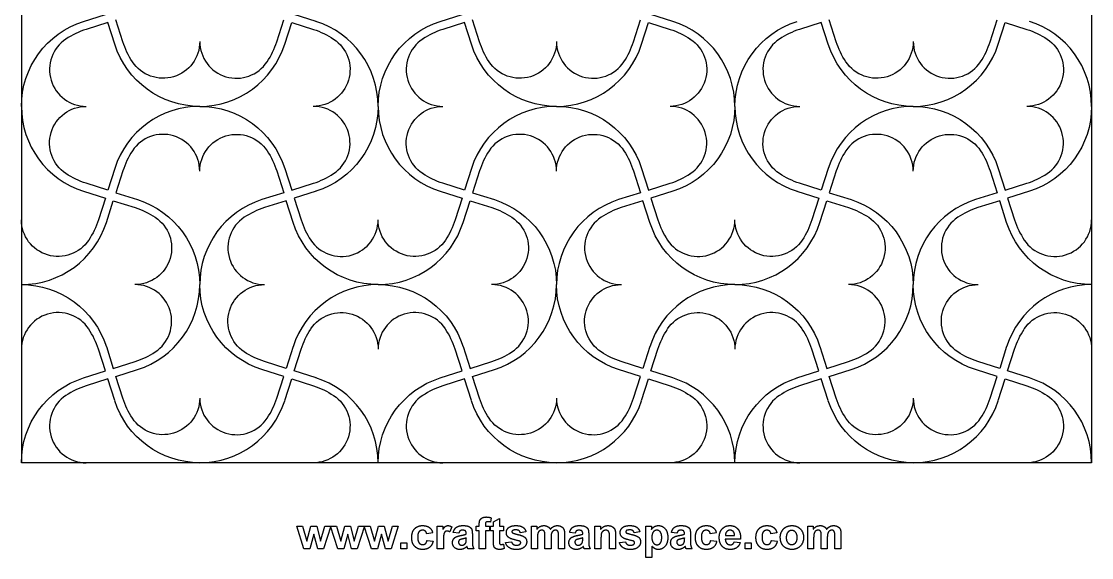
# Model space of a CAD drawing. Header units: millimetres. Extents: x -34 to 68, y -113 to 105.
# Drawn here: x -34.3 to 67.7, y -113 to -61.8 of the extents above; entities that cross this region are included whole.
import ezdxf

# ---------------------------------------------------------------- set-up
doc = ezdxf.new("R2010")
doc.units = ezdxf.units.MM
doc.header["$MEASUREMENT"] = 0
doc.layers.add('Layer 03', color=5, linetype='Continuous')

msp = doc.modelspace()

# ---------------------------------------------------------------- linework, layer by layer
at = {"layer": 'Layer 03'}
for p, q in [((-34.25, -1.94), (-34.25, -103.94)), ((67.75, -1.94), (67.75, -103.94)), ((-28.33, -61.84), (-26.25, -61.18)), ((-6.17, -61.84), (-8.25, -61.18)), ((5.67, -61.84), (7.75, -61.18)), ((27.83, -61.84), (25.75, -61.18)), ((-26.01, -61.94), (-28.08, -62.6)), ((-25.35, -64.01), (-26.01, -61.94)), ((-24.59, -63.77), (-25.25, -61.7)), ((-9.91, -63.77), (-9.25, -61.7)), ((-9.15, -64.01), (-8.49, -61.94)), ((-8.49, -61.94), (-6.42, -62.6)), ((7.99, -61.94), (5.92, -62.6)), ((8.65, -64.01), (7.99, -61.94)), ((9.41, -63.77), (8.75, -61.7)), ((24.09, -63.77), (24.75, -61.7)), ((24.85, -64.01), (25.51, -61.94)), ((25.51, -61.94), (27.58, -62.6)), ((41.99, -61.94), (39.92, -62.6)), ((42.65, -64.01), (41.99, -61.94)), ((43.41, -63.77), (42.75, -61.7)), ((58.09, -63.77), (58.75, -61.7)), ((58.85, -64.01), (59.51, -61.94)), ((59.51, -61.94), (61.58, -62.6)), ((-25.35, -75.86), (-26.01, -77.93)), ((-24.59, -76.1), (-25.25, -78.18)), ((-9.91, -76.1), (-9.25, -78.18)), ((-9.15, -75.86), (-8.49, -77.93)), ((8.65, -75.86), (7.99, -77.93)), ((9.41, -76.1), (8.75, -78.18)), ((24.09, -76.1), (24.75, -78.18)), ((24.85, -75.86), (25.51, -77.93)), ((42.65, -75.86), (41.99, -77.93)), ((43.41, -76.1), (42.75, -78.18)), ((58.09, -76.1), (58.75, -78.18)), ((58.85, -75.86), (59.51, -77.93)), ((-26.01, -77.93), (-28.08, -77.27)), ((-8.49, -77.93), (-6.42, -77.27)), ((7.99, -77.93), (5.92, -77.27)), ((25.51, -77.93), (27.58, -77.27)), ((41.99, -77.93), (39.92, -77.27)), ((59.51, -77.93), (61.58, -77.27)), ((-28.33, -78.04), (-26.25, -78.7)), ((-25.25, -78.18), (-23.17, -78.84)), ((-9.25, -78.18), (-11.33, -78.84)), ((-6.17, -78.04), (-8.25, -78.7)), ((5.67, -78.04), (7.75, -78.7)), ((8.75, -78.18), (10.83, -78.84)), ((24.75, -78.18), (22.67, -78.84)), ((27.83, -78.04), (25.75, -78.7)), ((39.67, -78.04), (41.75, -78.7)), ((42.75, -78.18), (44.83, -78.84)), ((58.75, -78.18), (56.67, -78.84)), ((61.83, -78.04), (59.75, -78.7)), ((-26.25, -78.7), (-26.91, -80.77)), ((-26.15, -81.01), (-25.49, -78.94)), ((-25.49, -78.94), (-23.42, -79.6)), ((-9.01, -78.94), (-11.08, -79.6)), ((-8.35, -81.01), (-9.01, -78.94)), ((-8.25, -78.7), (-7.59, -80.77)), ((7.75, -78.7), (7.09, -80.77)), ((7.85, -81.01), (8.51, -78.94)), ((8.51, -78.94), (10.58, -79.6)), ((24.99, -78.94), (22.92, -79.6)), ((25.65, -81.01), (24.99, -78.94)), ((25.75, -78.7), (26.41, -80.77)), ((41.75, -78.7), (41.09, -80.77)), ((41.85, -81.01), (42.51, -78.94)), ((42.51, -78.94), (44.58, -79.6)), ((58.99, -78.94), (56.92, -79.6)), ((59.65, -81.01), (58.99, -78.94)), ((59.75, -78.7), (60.41, -80.77)), ((-26.25, -95.18), (-26.91, -93.1)), ((-26.15, -92.86), (-25.49, -94.93)), ((-8.35, -92.86), (-9.01, -94.93)), ((-8.25, -95.18), (-7.59, -93.1)), ((7.75, -95.18), (7.09, -93.1)), ((7.85, -92.86), (8.51, -94.93)), ((25.65, -92.86), (24.99, -94.93)), ((25.75, -95.18), (26.41, -93.1)), ((41.75, -95.18), (41.09, -93.1)), ((41.85, -92.86), (42.51, -94.93)), ((59.65, -92.86), (58.99, -94.93)), ((59.75, -95.18), (60.41, -93.1)), ((-25.49, -94.93), (-23.42, -94.27)), ((-9.01, -94.93), (-11.08, -94.27)), ((8.51, -94.93), (10.58, -94.27)), ((24.99, -94.93), (22.92, -94.27)), ((42.51, -94.93), (44.58, -94.27)), ((58.99, -94.93), (56.92, -94.27)), ((-28.33, -95.84), (-26.25, -95.18)), ((-25.25, -95.7), (-23.17, -95.04)), ((-24.59, -97.77), (-25.25, -95.7)), ((-9.25, -95.7), (-11.33, -95.04)), ((-9.91, -97.77), (-9.25, -95.7)), ((-6.17, -95.84), (-8.25, -95.18)), ((5.67, -95.84), (7.75, -95.18)), ((8.75, -95.7), (10.83, -95.04)), ((9.41, -97.77), (8.75, -95.7)), ((24.75, -95.7), (22.67, -95.04)), ((24.09, -97.77), (24.75, -95.7)), ((27.83, -95.84), (25.75, -95.18)), ((39.67, -95.84), (41.75, -95.18)), ((42.75, -95.7), (44.83, -95.04)), ((43.41, -97.77), (42.75, -95.7)), ((58.75, -95.7), (56.67, -95.04)), ((58.09, -97.77), (58.75, -95.7)), ((61.83, -95.84), (59.75, -95.18)), ((-26.01, -95.94), (-28.08, -96.6)), ((-25.35, -98.01), (-26.01, -95.94)), ((-9.15, -98.01), (-8.49, -95.94)), ((-8.49, -95.94), (-6.42, -96.6)), ((7.99, -95.94), (5.92, -96.6)), ((8.65, -98.01), (7.99, -95.94)), ((24.85, -98.01), (25.51, -95.94)), ((25.51, -95.94), (27.58, -96.6)), ((41.99, -95.94), (39.92, -96.6)), ((42.65, -98.01), (41.99, -95.94)), ((58.85, -98.01), (59.51, -95.94)), ((59.51, -95.94), (61.58, -96.6)), ((67.75, -103.94), (-34.25, -103.94)), ((-7.32, -112.15), (-8.01, -109.98)), ((-8.01, -109.98), (-7.45, -109.98)), ((-7.45, -109.98), (-7.04, -111.4)), ((-7.04, -111.4), (-6.66, -109.98)), ((-6.66, -109.98), (-6.1, -109.98)), ((-6.1, -109.98), (-5.75, -111.4)), ((-5.75, -111.4), (-5.33, -109.98)), ((-4.77, -109.98), (-5.46, -112.15)), ((-5.33, -109.98), (-4.77, -109.98)), ((-4.1, -112.15), (-4.79, -109.98)), ((-4.79, -109.98), (-4.23, -109.98)), ((-4.23, -109.98), (-3.82, -111.4)), ((-3.82, -111.4), (-3.43, -109.98)), ((-3.43, -109.98), (-2.88, -109.98)), ((-2.88, -109.98), (-2.52, -111.4)), ((-2.52, -111.4), (-2.11, -109.98)), ((-1.55, -109.98), (-2.24, -112.15)), ((-2.11, -109.98), (-1.55, -109.98)), ((-0.88, -112.15), (-1.57, -109.98)), ((-1.57, -109.98), (-1.01, -109.98)), ((-1.01, -109.98), (-0.6, -111.4)), ((-0.6, -111.4), (-0.21, -109.98)), ((-0.21, -109.98), (0.34, -109.98)), ((0.34, -109.98), (0.7, -111.4)), ((0.7, -111.4), (1.11, -109.98)), ((1.67, -109.98), (0.98, -112.15)), ((1.11, -109.98), (1.67, -109.98)), ((5.39, -112.15), (5.39, -109.98)), ((5.39, -109.98), (5.93, -109.98)), ((5.93, -109.98), (5.93, -110.29)), ((6.76, -110.04), (6.59, -110.54)), ((9.1, -109.98), (9.39, -109.98)), ((9.1, -110.43), (9.1, -109.98)), ((9.39, -109.98), (9.39, -109.82)), ((9.97, -109.83), (9.97, -109.98)), ((9.97, -109.98), (10.38, -109.98)), ((10.38, -109.98), (10.38, -110.43)), ((10.52, -109.19), (10.46, -109.59)), ((10.47, -110.43), (10.47, -109.98)), ((10.47, -109.98), (10.75, -109.98)), ((10.75, -109.58), (11.32, -109.24)), ((10.75, -109.98), (10.75, -109.58)), ((11.32, -109.24), (11.32, -109.98)), ((11.32, -109.98), (11.71, -109.98)), ((11.71, -109.98), (11.71, -110.43)), ((14.36, -109.98), (14.88, -109.98)), ((14.36, -112.15), (14.36, -109.98)), ((14.88, -109.98), (14.88, -110.28)), ((20.41, -112.15), (20.41, -109.98)), ((20.41, -109.98), (20.95, -109.98)), ((20.95, -109.98), (20.95, -110.3)), ((25.26, -109.98), (25.8, -109.98)), ((25.26, -112.98), (25.26, -109.98)), ((25.8, -109.98), (25.8, -110.3)), ((40.69, -109.98), (41.21, -109.98)), ((40.69, -112.15), (40.69, -109.98)), ((41.21, -109.98), (41.21, -110.28)), ((-6.37, -110.76), (-6.75, -112.15)), ((-6.01, -112.15), (-6.37, -110.76)), ((-3.15, -110.76), (-3.53, -112.15)), ((-2.79, -112.15), (-3.15, -110.76)), ((0.07, -110.76), (-0.31, -112.15)), ((0.44, -112.15), (0.07, -110.76)), ((4.95, -110.61), (4.38, -110.71)), ((7.43, -110.65), (6.91, -110.58)), ((8.15, -110.74), (8.15, -110.69)), ((8.15, -111.23), (8.15, -111.11)), ((8.73, -110.77), (8.73, -111.44)), ((9.39, -110.43), (9.1, -110.43)), ((9.39, -112.15), (9.39, -110.43)), ((10.38, -110.43), (9.97, -110.43)), ((9.97, -110.43), (9.97, -112.15)), ((10.75, -110.43), (10.47, -110.43)), ((10.75, -111.38), (10.75, -110.43)), ((11.71, -110.43), (11.32, -110.43)), ((11.32, -110.43), (11.32, -111.32)), ((13.84, -110.52), (13.3, -110.61)), ((14.93, -111.1), (14.93, -112.15)), ((15.65, -112.15), (15.65, -110.96)), ((16.23, -111.11), (16.23, -112.15)), ((16.95, -112.15), (16.95, -110.91)), ((17.52, -110.76), (17.52, -112.15)), ((18.52, -110.65), (18, -110.58)), ((19.25, -110.74), (19.25, -110.69)), ((19.25, -111.23), (19.25, -111.11)), ((19.82, -110.77), (19.82, -111.44)), ((20.99, -111.17), (20.99, -112.15)), ((21.8, -112.15), (21.8, -111.04)), ((22.38, -110.8), (22.38, -112.15)), ((24.69, -110.52), (24.15, -110.61)), ((28.23, -110.65), (27.71, -110.58)), ((28.95, -110.74), (28.95, -110.69)), ((28.95, -111.23), (28.95, -111.11)), ((29.52, -110.77), (29.52, -111.44)), ((31.99, -110.61), (31.41, -110.71)), ((32.85, -110.87), (33.73, -110.87)), ((37.76, -110.61), (37.19, -110.71)), ((41.26, -111.1), (41.26, -112.15)), ((41.99, -112.15), (41.99, -110.96)), ((42.56, -111.11), (42.56, -112.15)), ((43.28, -112.15), (43.28, -110.91)), ((43.86, -110.76), (43.86, -112.15)), ((-6.75, -112.15), (-7.32, -112.15)), ((-5.46, -112.15), (-6.01, -112.15)), ((-3.53, -112.15), (-4.1, -112.15)), ((-2.24, -112.15), (-2.79, -112.15)), ((-0.31, -112.15), (-0.88, -112.15)), ((0.98, -112.15), (0.44, -112.15)), ((1.91, -112.15), (1.91, -111.58)), ((1.91, -111.58), (2.49, -111.58)), ((2.49, -112.15), (1.91, -112.15)), ((2.49, -111.58), (2.49, -112.15)), ((4.41, -111.34), (4.99, -111.41)), ((5.97, -112.15), (5.39, -112.15)), ((5.97, -111.48), (5.97, -112.15)), ((8.88, -112.15), (8.3, -112.15)), ((9.97, -112.15), (9.39, -112.15)), ((11.7, -111.69), (11.75, -112.12)), ((11.89, -111.54), (12.47, -111.47)), ((14.93, -112.15), (14.36, -112.15)), ((16.23, -112.15), (15.65, -112.15)), ((17.52, -112.15), (16.95, -112.15)), ((19.97, -112.15), (19.39, -112.15)), ((20.99, -112.15), (20.41, -112.15)), ((22.38, -112.15), (21.8, -112.15)), ((22.75, -111.54), (23.32, -111.47)), ((25.84, -111.89), (25.84, -112.98)), ((29.67, -112.15), (29.1, -112.15)), ((31.45, -111.34), (32.02, -111.41)), ((34.3, -111.22), (32.84, -111.22)), ((33.69, -111.47), (34.26, -111.54)), ((34.73, -112.15), (34.73, -111.58)), ((34.73, -111.58), (35.3, -111.58)), ((35.3, -112.15), (34.73, -112.15)), ((35.3, -111.58), (35.3, -112.15)), ((37.23, -111.34), (37.8, -111.41)), ((41.26, -112.15), (40.69, -112.15)), ((42.56, -112.15), (41.99, -112.15)), ((43.86, -112.15), (43.28, -112.15)), ((25.84, -112.98), (25.26, -112.98))]:
    msp.add_line(p, q, dxfattribs=at)
at = {"layer": 'Layer 03', "extrusion": (0, 0, -1)}
for centre, radius, start, end in [((25.75, -69.94), 8.5, 0, 72.3528), ((-8.25, -69.94), 8.5, 0, 72.3528), ((-42.25, -69.94), 8.5, 360, 72.3528), ((8.75, -69.94), 7.7, 107.6472, 123.5573), ((-25.25, -69.94), 7.7, 107.6472, 123.5573), ((-59.25, -69.94), 7.7, 107.6472, 123.5573), ((17.25, -61.44), 8.5, 270, 342.3528), ((17.25, -61.44), 7.7, 326.4427, 342.3528), ((20.75, -63.76), 3.5, 180, 326.4427), ((6.43, -66.44), 3.5, 123.5573, 270), ((-16.75, -61.44), 8.5, 270, 342.3528), ((-16.75, -61.44), 7.7, 326.4427, 342.3528), ((-13.25, -63.76), 3.5, 180, 326.4427), ((-27.57, -66.44), 3.5, 123.5573, 270), ((-50.75, -61.44), 8.5, 270, 342.3528), ((-50.75, -61.44), 7.7, 326.4427, 342.3528), ((-47.25, -63.76), 3.5, 180, 326.4427), ((-61.57, -66.44), 3.5, 123.5573, 270), ((28.07, -73.44), 3.5, 303.5573, 90), ((17.25, -78.44), 8.5, 90, 162.3528), ((8.75, -69.94), 8.5, 180, 252.3528), ((-5.93, -73.44), 3.5, 303.5573, 90), ((-16.75, -78.44), 8.5, 90, 162.3528), ((-25.25, -69.94), 8.5, 180, 252.3528), ((-39.93, -73.44), 3.5, 303.5573, 90), ((-50.75, -78.44), 8.5, 90, 162.3528), ((-59.25, -69.94), 8.5, 180, 252.3528), ((13.75, -76.11), 3.5, 360, 146.4427), ((-20.25, -76.11), 3.5, 360, 146.4427), ((-54.25, -76.11), 3.5, 360, 146.4427), ((17.25, -78.44), 7.7, 146.4427, 162.3528), ((-16.75, -78.44), 7.7, 146.4427, 162.3528), ((-50.75, -78.44), 7.7, 146.4427, 162.3528), ((25.75, -69.94), 7.7, 287.6472, 303.5573), ((-8.25, -69.94), 7.7, 287.6472, 303.5573), ((-42.25, -69.94), 7.7, 287.6472, 303.5573), ((25.75, -86.94), 8.5, 107.6472, 180), ((-8.25, -86.94), 8.5, 107.6472, 180), ((-42.25, -86.94), 8.5, 107.6472, 180), ((23.43, -83.44), 3.5, 123.5573, 270), ((25.75, -86.94), 7.7, 107.6472, 123.5573), ((-10.57, -83.44), 3.5, 123.5573, 270), ((-8.25, -86.94), 7.7, 107.6472, 123.5573), ((-44.57, -83.44), 3.5, 123.5573, 270), ((-42.25, -86.94), 7.7, 107.6472, 123.5573), ((30.75, -80.76), 3.5, 213.5573, 360), ((34.25, -78.44), 7.7, 197.6472, 213.5573), ((0.25, -78.44), 8.5, 270, 342.3528), ((-3.25, -80.76), 3.5, 213.5573, 360), ((0.25, -78.44), 7.7, 197.6472, 213.5573), ((-33.75, -78.44), 8.5, 270, 342.3528), ((-37.25, -80.76), 3.5, 213.5573, 360), ((-33.75, -78.44), 7.7, 197.6472, 213.5573), ((-67.75, -78.44), 8.5, 270, 342.3528), ((34.25, -95.44), 8.5, 90, 162.3528), ((8.75, -86.94), 8.5, 287.6472, 360), ((11.07, -90.44), 3.5, 303.5573, 90), ((0.25, -95.44), 8.5, 90, 162.3528), ((-25.25, -86.94), 8.5, 287.6472, 360), ((-22.93, -90.44), 3.5, 303.5573, 90), ((-33.75, -95.44), 8.5, 90, 162.3528), ((-59.25, -86.94), 8.5, 287.6472, 360), ((-56.93, -90.44), 3.5, 303.5573, 90), ((3.75, -93.11), 3.5, 33.5573, 180), ((-30.25, -93.11), 3.5, 33.5573, 180), ((-64.25, -93.11), 3.5, 33.5573, 180), ((0.25, -95.44), 7.7, 17.6472, 33.5573), ((-33.75, -95.44), 7.7, 17.6472, 33.5573), ((-67.75, -95.44), 7.7, 17.6472, 33.5573), ((8.75, -86.94), 7.7, 287.6472, 303.5573), ((-25.25, -86.94), 7.7, 287.6472, 303.5573), ((-59.25, -86.94), 7.7, 287.6472, 303.5573), ((25.75, -103.94), 8.5, 0, 72.3528), ((-8.25, -103.94), 8.5, 0, 72.3528), ((-42.25, -103.94), 8.5, 360, 72.3528), ((8.75, -103.94), 7.7, 107.6472, 123.5573), ((-25.25, -103.94), 7.7, 107.6472, 123.5573), ((-59.25, -103.94), 7.7, 107.6472, 123.5573), ((17.25, -95.44), 7.7, 326.4427, 342.3528), ((20.75, -97.76), 3.5, 180, 326.4427), ((6.43, -100.44), 3.5, 123.5573, 270), ((-16.75, -95.44), 7.7, 326.4427, 342.3528), ((-13.25, -97.76), 3.5, 180, 326.4427), ((-27.57, -100.44), 3.5, 123.5573, 270), ((-50.75, -95.44), 7.7, 326.4427, 342.3528), ((-47.25, -97.76), 3.5, 180, 326.4427), ((-61.57, -100.44), 3.5, 123.5573, 270), ((17.25, -95.44), 8.5, 270, 342.3528), ((-16.75, -95.44), 8.5, 270, 342.3528), ((-50.75, -95.44), 8.5, 270, 342.3528)]:
    msp.add_arc(centre, radius, start, end, dxfattribs=at)
at = {"layer": 'Layer 03'}
for centre, radius, start, end in [((-8.75, -69.94), 8.5, 0, 72.3528), ((25.25, -69.94), 8.5, 0, 72.3528), ((59.25, -69.94), 8.5, 0, 72.3528), ((-25.75, -69.94), 7.7, 107.6472, 123.5573), ((8.25, -69.94), 7.7, 107.6472, 123.5573), ((42.25, -69.94), 7.7, 107.6472, 123.5573), ((-28.07, -66.44), 3.5, 123.5573, 270), ((-13.75, -63.76), 3.5, 180, 326.4427), ((-17.25, -61.44), 8.5, 270, 342.3528), ((-17.25, -61.44), 7.7, 326.4427, 342.3528), ((5.93, -66.44), 3.5, 123.5573, 270), ((20.25, -63.76), 3.5, 180, 326.4427), ((16.75, -61.44), 8.5, 270, 342.3528), ((16.75, -61.44), 7.7, 326.4427, 342.3528), ((39.93, -66.44), 3.5, 123.5573, 270), ((54.25, -63.76), 3.5, 180, 326.4427), ((50.75, -61.44), 8.5, 270, 342.3528), ((50.75, -61.44), 7.7, 326.4427, 342.3528), ((-25.75, -69.94), 8.5, 180, 252.3528), ((-17.25, -78.44), 8.5, 90, 162.3528), ((-6.43, -73.44), 3.5, 303.5573, 90), ((8.25, -69.94), 8.5, 180, 252.3528), ((16.75, -78.44), 8.5, 90, 162.3528), ((27.57, -73.44), 3.5, 303.5573, 90), ((42.25, -69.94), 8.5, 180, 252.3528), ((50.75, -78.44), 8.5, 90, 162.3528), ((61.57, -73.44), 3.5, 303.5573, 90), ((-20.75, -76.11), 3.5, 360, 146.4427), ((13.25, -76.11), 3.5, 360, 146.4427), ((47.25, -76.11), 3.5, 360, 146.4427), ((-17.25, -78.44), 7.7, 146.4427, 162.3528), ((16.75, -78.44), 7.7, 146.4427, 162.3528), ((50.75, -78.44), 7.7, 146.4427, 162.3528), ((-8.75, -69.94), 7.7, 287.6472, 303.5573), ((25.25, -69.94), 7.7, 287.6472, 303.5573), ((59.25, -69.94), 7.7, 287.6472, 303.5573), ((-8.75, -86.94), 8.5, 107.6472, 180), ((25.25, -86.94), 8.5, 107.6472, 180), ((59.25, -86.94), 8.5, 107.6472, 180), ((-11.07, -83.44), 3.5, 123.5573, 270), ((-8.75, -86.94), 7.7, 107.6472, 123.5573), ((22.93, -83.44), 3.5, 123.5573, 270), ((25.25, -86.94), 7.7, 107.6472, 123.5573), ((56.93, -83.44), 3.5, 123.5573, 270), ((59.25, -86.94), 7.7, 107.6472, 123.5573), ((-34.25, -78.44), 8.5, 270, 342.3528), ((-0.25, -78.44), 7.7, 197.6472, 213.5573), ((-3.75, -80.76), 3.5, 213.5573, 360), ((-0.25, -78.44), 8.5, 270, 342.3528), ((33.75, -78.44), 7.7, 197.6472, 213.5573), ((30.25, -80.76), 3.5, 213.5573, 360), ((33.75, -78.44), 8.5, 270, 342.3528), ((67.75, -78.44), 7.7, 197.6472, 213.5573), ((64.25, -80.76), 3.5, 213.5573, 360), ((-23.43, -90.44), 3.5, 303.5573, 90), ((-25.75, -86.94), 8.5, 287.6472, 360), ((-0.25, -95.44), 8.5, 90, 162.3528), ((10.57, -90.44), 3.5, 303.5573, 90), ((8.25, -86.94), 8.5, 287.6472, 360), ((33.75, -95.44), 8.5, 90, 162.3528), ((44.57, -90.44), 3.5, 303.5573, 90), ((42.25, -86.94), 8.5, 287.6472, 0), ((67.75, -95.44), 8.5, 90, 162.3528), ((-30.75, -93.11), 3.5, 33.5573, 180), ((3.25, -93.11), 3.5, 33.5573, 180), ((37.25, -93.11), 3.5, 33.5573, 180), ((-34.25, -95.44), 7.7, 17.6472, 33.5573), ((-0.25, -95.44), 7.7, 17.6472, 33.5573), ((33.75, -95.44), 7.7, 17.6472, 33.5573), ((-25.75, -86.94), 7.7, 287.6472, 303.5573), ((8.25, -86.94), 7.7, 287.6472, 303.5573), ((42.25, -86.94), 7.7, 287.6472, 303.5573), ((-8.75, -103.94), 8.5, 0, 72.3528), ((25.25, -103.94), 8.5, 0, 72.3528), ((59.25, -103.94), 8.5, 0, 72.3528), ((-25.75, -103.94), 7.7, 107.6472, 123.5573), ((8.25, -103.94), 7.7, 107.6472, 123.5573), ((42.25, -103.94), 7.7, 107.6472, 123.5573), ((-28.07, -100.44), 3.5, 123.5573, 270), ((-13.75, -97.76), 3.5, 180, 326.4427), ((-17.25, -95.44), 7.7, 326.4427, 342.3528), ((5.93, -100.44), 3.5, 123.5573, 270), ((20.25, -97.76), 3.5, 180, 326.4427), ((16.75, -95.44), 7.7, 326.4427, 342.3528), ((39.93, -100.44), 3.5, 123.5573, 270), ((54.25, -97.76), 3.5, 180, 326.4427), ((50.75, -95.44), 7.7, 326.4427, 342.3528), ((-17.25, -95.44), 8.5, 270, 342.3528), ((16.75, -95.44), 8.5, 270, 342.3528), ((50.75, -95.44), 8.5, 270, 342.3528)]:
    msp.add_arc(centre, radius, start, end, dxfattribs=at)
for points in [[(9.66, -109.2), (9.82, -109.11), (10.05, -109.11)], [(10.05, -109.11), (10.29, -109.11), (10.52, -109.19)], [(3.23, -110.23), (3.51, -109.93), (3.99, -109.93)], [(3.99, -109.93), (4.38, -109.93), (4.62, -110.1)], [(4.62, -110.1), (4.85, -110.27), (4.95, -110.61)], [(5.93, -110.29), (6.06, -110.07), (6.17, -110)], [(6.17, -110), (6.27, -109.93), (6.4, -109.93)], [(6.4, -109.93), (6.59, -109.93), (6.76, -110.04)], [(6.91, -110.58), (7, -110.25), (7.21, -110.09)], [(7.21, -110.09), (7.42, -109.93), (7.83, -109.93)], [(7.83, -109.93), (8.21, -109.93), (8.39, -110.02)], [(8.39, -110.02), (8.58, -110.11), (8.65, -110.25)], [(9.39, -109.82), (9.39, -109.55), (9.45, -109.42)], [(9.45, -109.42), (9.51, -109.28), (9.66, -109.2)], [(10.02, -109.62), (9.97, -109.67), (9.97, -109.83)], [(10.2, -109.56), (10.08, -109.56), (10.02, -109.62)], [(10.46, -109.59), (10.32, -109.56), (10.2, -109.56)], [(11.97, -110.6), (11.97, -110.32), (12.19, -110.12)], [(12.19, -110.12), (12.41, -109.93), (12.88, -109.93)], [(12.88, -109.93), (13.32, -109.93), (13.54, -110.08)], [(13.54, -110.08), (13.76, -110.23), (13.84, -110.52)], [(14.88, -110.28), (15.16, -109.93), (15.55, -109.93)], [(15.55, -109.93), (15.76, -109.93), (15.91, -110.02)], [(15.91, -110.02), (16.06, -110.1), (16.16, -110.28)], [(16.16, -110.28), (16.3, -110.1), (16.47, -110.02)], [(16.47, -110.02), (16.63, -109.93), (16.82, -109.93)], [(16.82, -109.93), (17.05, -109.93), (17.22, -110.03)], [(17.22, -110.03), (17.38, -110.12), (17.46, -110.31)], [(18, -110.58), (18.09, -110.25), (18.3, -110.09)], [(18.3, -110.09), (18.51, -109.93), (18.93, -109.93)], [(18.93, -109.93), (19.3, -109.93), (19.49, -110.02)], [(19.49, -110.02), (19.67, -110.11), (19.74, -110.25)], [(20.95, -110.3), (21.23, -109.93), (21.66, -109.93)], [(21.66, -109.93), (21.84, -109.93), (22, -110)], [(22, -110), (22.15, -110.07), (22.23, -110.17)], [(22.82, -110.6), (22.82, -110.32), (23.04, -110.12)], [(23.04, -110.12), (23.26, -109.93), (23.73, -109.93)], [(23.73, -109.93), (24.18, -109.93), (24.39, -110.08)], [(24.39, -110.08), (24.61, -110.23), (24.69, -110.52)], [(25.8, -110.3), (25.9, -110.14), (26.08, -110.03)], [(26.08, -110.03), (26.25, -109.93), (26.47, -109.93)], [(26.47, -109.93), (26.84, -109.93), (27.1, -110.23)], [(27.71, -110.58), (27.79, -110.25), (28, -110.09)], [(28, -110.09), (28.22, -109.93), (28.63, -109.93)], [(28.63, -109.93), (29.01, -109.93), (29.19, -110.02)], [(29.19, -110.02), (29.37, -110.11), (29.45, -110.25)], [(30.27, -110.23), (30.55, -109.93), (31.03, -109.93)], [(31.03, -109.93), (31.42, -109.93), (31.65, -110.1)], [(31.65, -110.1), (31.89, -110.27), (31.99, -110.61)], [(32.55, -110.24), (32.83, -109.93), (33.26, -109.93)], [(33.26, -109.93), (33.75, -109.93), (34.03, -110.25)], [(36.05, -110.23), (36.33, -109.93), (36.81, -109.93)], [(36.81, -109.93), (37.2, -109.93), (37.43, -110.1)], [(37.43, -110.1), (37.66, -110.27), (37.76, -110.61)], [(38.22, -110.48), (38.36, -110.21), (38.62, -110.07)], [(38.62, -110.07), (38.87, -109.93), (39.19, -109.93)], [(39.19, -109.93), (39.68, -109.93), (39.99, -110.25)], [(41.21, -110.28), (41.49, -109.93), (41.88, -109.93)], [(41.88, -109.93), (42.09, -109.93), (42.24, -110.02)], [(42.24, -110.02), (42.4, -110.1), (42.49, -110.28)], [(42.49, -110.28), (42.64, -110.1), (42.8, -110.02)], [(42.8, -110.02), (42.96, -109.93), (43.15, -109.93)], [(43.15, -109.93), (43.39, -109.93), (43.55, -110.03)], [(43.55, -110.03), (43.72, -110.12), (43.8, -110.31)], [(2.95, -111.07), (2.95, -110.53), (3.23, -110.23)], [(3.23, -111.9), (2.95, -111.6), (2.95, -111.07)], [(3.65, -110.52), (3.52, -110.67), (3.52, -111.03)], [(3.52, -111.03), (3.52, -111.42), (3.65, -111.58)], [(3.99, -110.37), (3.78, -110.37), (3.65, -110.52)], [(4.25, -110.46), (4.15, -110.37), (3.99, -110.37)], [(4.38, -110.71), (4.35, -110.54), (4.25, -110.46)], [(6.01, -110.75), (5.97, -110.93), (5.97, -111.48)], [(6.14, -110.51), (6.06, -110.58), (6.01, -110.75)], [(6.33, -110.45), (6.22, -110.45), (6.14, -110.51)], [(6.59, -110.54), (6.45, -110.45), (6.33, -110.45)], [(6.92, -111.24), (7.01, -111.09), (7.16, -111.02)], [(7.16, -111.02), (7.32, -110.94), (7.61, -110.88)], [(7.56, -110.43), (7.48, -110.5), (7.43, -110.65)], [(7.79, -110.37), (7.64, -110.37), (7.56, -110.43)], [(7.61, -110.88), (8, -110.81), (8.15, -110.74)], [(8.08, -110.44), (8, -110.37), (7.79, -110.37)], [(8.15, -111.11), (8.05, -111.15), (7.82, -111.2)], [(8.15, -110.69), (8.15, -110.52), (8.08, -110.44)], [(8.65, -110.25), (8.73, -110.39), (8.73, -110.77)], [(12.23, -111.09), (11.97, -110.91), (11.97, -110.6)], [(13.11, -111.37), (12.41, -111.22), (12.23, -111.09)], [(12.57, -110.4), (12.5, -110.45), (12.5, -110.52)], [(12.5, -110.52), (12.5, -110.58), (12.56, -110.62)], [(12.56, -110.62), (12.64, -110.68), (13.1, -110.79)], [(12.89, -110.34), (12.67, -110.34), (12.57, -110.4)], [(13.17, -110.41), (13.07, -110.34), (12.89, -110.34)], [(13.1, -110.79), (13.55, -110.89), (13.73, -111.05)], [(13.3, -110.61), (13.27, -110.48), (13.17, -110.41)], [(13.73, -111.05), (13.91, -111.2), (13.91, -111.48)], [(14.98, -110.65), (14.93, -110.79), (14.93, -111.1)], [(15.12, -110.44), (15.02, -110.52), (14.98, -110.65)], [(15.36, -110.37), (15.23, -110.37), (15.12, -110.44)], [(15.53, -110.42), (15.47, -110.37), (15.36, -110.37)], [(15.62, -110.55), (15.59, -110.46), (15.53, -110.42)], [(15.65, -110.96), (15.65, -110.65), (15.62, -110.55)], [(16.27, -110.66), (16.23, -110.8), (16.23, -111.11)], [(16.42, -110.45), (16.32, -110.52), (16.27, -110.66)], [(16.65, -110.37), (16.53, -110.37), (16.42, -110.45)], [(16.89, -110.5), (16.81, -110.37), (16.65, -110.37)], [(16.95, -110.91), (16.95, -110.59), (16.89, -110.5)], [(17.46, -110.31), (17.52, -110.45), (17.52, -110.76)], [(18.02, -111.24), (18.1, -111.09), (18.26, -111.02)], [(18.26, -111.02), (18.41, -110.94), (18.7, -110.88)], [(18.65, -110.43), (18.57, -110.5), (18.52, -110.65)], [(18.88, -110.37), (18.73, -110.37), (18.65, -110.43)], [(18.7, -110.88), (19.09, -110.81), (19.25, -110.74)], [(19.17, -110.44), (19.09, -110.37), (18.88, -110.37)], [(19.25, -111.11), (19.14, -111.15), (18.91, -111.2)], [(19.25, -110.69), (19.25, -110.52), (19.17, -110.44)], [(19.74, -110.25), (19.82, -110.39), (19.82, -110.77)], [(21.03, -110.67), (20.99, -110.81), (20.99, -111.17)], [(21.19, -110.45), (21.07, -110.54), (21.03, -110.67)], [(21.45, -110.37), (21.31, -110.37), (21.19, -110.45)], [(21.65, -110.43), (21.57, -110.37), (21.45, -110.37)], [(21.77, -110.59), (21.73, -110.49), (21.65, -110.43)], [(21.8, -111.04), (21.8, -110.69), (21.77, -110.59)], [(22.23, -110.17), (22.31, -110.28), (22.34, -110.41)], [(22.34, -110.41), (22.38, -110.55), (22.38, -110.8)], [(23.08, -111.09), (22.82, -110.91), (22.82, -110.6)], [(23.96, -111.37), (23.26, -111.22), (23.08, -111.09)], [(23.42, -110.4), (23.36, -110.45), (23.36, -110.52)], [(23.36, -110.52), (23.36, -110.58), (23.41, -110.62)], [(23.41, -110.62), (23.49, -110.68), (23.95, -110.79)], [(23.75, -110.34), (23.52, -110.34), (23.42, -110.4)], [(24.02, -110.41), (23.93, -110.34), (23.75, -110.34)], [(23.95, -110.79), (24.4, -110.89), (24.59, -111.05)], [(24.15, -110.61), (24.12, -110.48), (24.02, -110.41)], [(24.59, -111.05), (24.76, -111.2), (24.76, -111.48)], [(25.97, -110.54), (25.84, -110.71), (25.84, -111.03)], [(25.84, -111.03), (25.84, -111.4), (25.98, -111.58)], [(26.32, -110.37), (26.11, -110.37), (25.97, -110.54)], [(26.65, -110.54), (26.51, -110.37), (26.32, -110.37)], [(26.78, -111.06), (26.78, -110.71), (26.65, -110.54)], [(26.65, -111.6), (26.78, -111.43), (26.78, -111.06)], [(27.1, -110.23), (27.36, -110.52), (27.36, -111.06)], [(27.36, -111.06), (27.36, -111.6), (27.1, -111.9)], [(27.72, -111.24), (27.81, -111.09), (27.96, -111.02)], [(27.96, -111.02), (28.11, -110.94), (28.41, -110.88)], [(28.36, -110.43), (28.28, -110.5), (28.23, -110.65)], [(28.58, -110.37), (28.44, -110.37), (28.36, -110.43)], [(28.41, -110.88), (28.8, -110.81), (28.95, -110.74)], [(28.87, -110.44), (28.8, -110.37), (28.58, -110.37)], [(28.95, -111.11), (28.84, -111.15), (28.62, -111.2)], [(28.95, -110.69), (28.95, -110.52), (28.87, -110.44)], [(29.45, -110.25), (29.52, -110.39), (29.52, -110.77)], [(29.99, -111.07), (29.99, -110.53), (30.27, -110.23)], [(30.27, -111.9), (29.99, -111.6), (29.99, -111.07)], [(30.69, -110.52), (30.56, -110.67), (30.56, -111.03)], [(30.56, -111.03), (30.56, -111.42), (30.69, -111.58)], [(31.02, -110.37), (30.81, -110.37), (30.69, -110.52)], [(31.28, -110.46), (31.18, -110.37), (31.02, -110.37)], [(31.41, -110.71), (31.38, -110.54), (31.28, -110.46)], [(32.26, -111.08), (32.26, -110.54), (32.55, -110.24)], [(32.48, -111.83), (32.26, -111.54), (32.26, -111.08)], [(32.97, -110.51), (32.85, -110.64), (32.85, -110.87)], [(33.29, -110.37), (33.1, -110.37), (32.97, -110.51)], [(33.6, -110.5), (33.47, -110.37), (33.29, -110.37)], [(33.73, -110.87), (33.72, -110.63), (33.6, -110.5)], [(34.03, -110.25), (34.31, -110.57), (34.3, -111.22)], [(35.76, -111.07), (35.76, -110.53), (36.05, -110.23)], [(36.05, -111.9), (35.76, -111.6), (35.76, -111.07)], [(36.46, -110.52), (36.34, -110.67), (36.34, -111.03)], [(36.34, -111.03), (36.34, -111.42), (36.47, -111.58)], [(36.8, -110.37), (36.59, -110.37), (36.46, -110.52)], [(37.06, -110.46), (36.96, -110.37), (36.8, -110.37)], [(37.19, -110.71), (37.16, -110.54), (37.06, -110.46)], [(38.08, -111.04), (38.08, -110.75), (38.22, -110.48)], [(38.22, -111.67), (38.08, -111.41), (38.08, -111.04)], [(38.8, -110.57), (38.65, -110.74), (38.65, -111.07)], [(38.65, -111.07), (38.65, -111.4), (38.8, -111.57)], [(39.17, -110.39), (38.95, -110.39), (38.8, -110.57)], [(39.54, -110.57), (39.39, -110.39), (39.17, -110.39)], [(39.69, -111.06), (39.69, -110.74), (39.54, -110.57)], [(39.54, -111.57), (39.69, -111.4), (39.69, -111.06)], [(39.99, -110.25), (40.3, -110.57), (40.3, -111.06)], [(40.3, -111.06), (40.3, -111.56), (39.99, -111.88)], [(41.31, -110.65), (41.26, -110.79), (41.26, -111.1)], [(41.46, -110.44), (41.35, -110.52), (41.31, -110.65)], [(41.69, -110.37), (41.56, -110.37), (41.46, -110.44)], [(41.86, -110.42), (41.8, -110.37), (41.69, -110.37)], [(41.96, -110.55), (41.93, -110.46), (41.86, -110.42)], [(41.99, -110.96), (41.99, -110.65), (41.96, -110.55)], [(42.61, -110.66), (42.56, -110.8), (42.56, -111.11)], [(42.76, -110.45), (42.65, -110.52), (42.61, -110.66)], [(42.98, -110.37), (42.86, -110.37), (42.76, -110.45)], [(43.22, -110.5), (43.15, -110.37), (42.98, -110.37)], [(43.28, -110.91), (43.28, -110.59), (43.22, -110.5)], [(43.8, -110.31), (43.86, -110.45), (43.86, -110.76)], [(3.99, -112.21), (3.51, -112.21), (3.23, -111.9)], [(3.65, -111.58), (3.78, -111.74), (4, -111.74)], [(4.65, -112.01), (4.4, -112.21), (3.99, -112.21)], [(4, -111.74), (4.16, -111.74), (4.27, -111.65)], [(4.27, -111.65), (4.37, -111.56), (4.41, -111.34)], [(4.99, -111.41), (4.9, -111.8), (4.65, -112.01)], [(6.84, -111.57), (6.84, -111.38), (6.92, -111.24)], [(7.03, -112.02), (6.84, -111.84), (6.84, -111.57)], [(7.56, -112.21), (7.22, -112.21), (7.03, -112.02)], [(7.52, -111.3), (7.41, -111.38), (7.41, -111.5)], [(7.41, -111.5), (7.41, -111.62), (7.5, -111.71)], [(7.5, -111.71), (7.58, -111.8), (7.72, -111.8)], [(7.82, -111.2), (7.59, -111.25), (7.52, -111.3)], [(7.91, -112.13), (7.75, -112.21), (7.56, -112.21)], [(7.72, -111.8), (7.87, -111.8), (8, -111.7)], [(8.23, -111.92), (8.08, -112.06), (7.91, -112.13)], [(8, -111.7), (8.1, -111.62), (8.13, -111.51)], [(8.13, -111.51), (8.15, -111.43), (8.15, -111.23)], [(8.25, -111.98), (8.23, -111.93), (8.23, -111.92)], [(8.3, -112.15), (8.28, -112.09), (8.25, -111.98)], [(8.73, -111.44), (8.73, -111.72), (8.76, -111.86)], [(8.76, -111.86), (8.79, -112), (8.88, -112.15)], [(10.76, -111.79), (10.75, -111.69), (10.75, -111.38)], [(10.84, -112.02), (10.79, -111.93), (10.76, -111.79)], [(11.02, -112.15), (10.9, -112.1), (10.84, -112.02)], [(11.3, -112.21), (11.15, -112.21), (11.02, -112.15)], [(11.75, -112.12), (11.55, -112.21), (11.3, -112.21)], [(11.32, -111.32), (11.32, -111.6), (11.33, -111.64)], [(11.33, -111.64), (11.34, -111.69), (11.38, -111.71)], [(11.38, -111.71), (11.42, -111.74), (11.47, -111.74)], [(11.47, -111.74), (11.55, -111.74), (11.7, -111.69)], [(12.23, -112.03), (11.97, -111.85), (11.89, -111.54)], [(12.93, -112.21), (12.49, -112.21), (12.23, -112.03)], [(12.47, -111.47), (12.5, -111.63), (12.62, -111.71)], [(12.62, -111.71), (12.73, -111.8), (12.93, -111.8)], [(12.93, -111.8), (13.15, -111.8), (13.26, -111.72)], [(13.66, -111.99), (13.42, -112.21), (12.93, -112.21)], [(13.3, -111.45), (13.25, -111.41), (13.11, -111.37)], [(13.26, -111.72), (13.34, -111.66), (13.34, -111.56)], [(13.34, -111.56), (13.34, -111.49), (13.3, -111.45)], [(13.91, -111.48), (13.91, -111.78), (13.66, -111.99)], [(17.93, -111.57), (17.93, -111.38), (18.02, -111.24)], [(18.12, -112.02), (17.93, -111.84), (17.93, -111.57)], [(18.65, -112.21), (18.32, -112.21), (18.12, -112.02)], [(18.61, -111.3), (18.5, -111.38), (18.5, -111.5)], [(18.5, -111.5), (18.5, -111.62), (18.59, -111.71)], [(18.59, -111.71), (18.68, -111.8), (18.81, -111.8)], [(18.91, -111.2), (18.68, -111.25), (18.61, -111.3)], [(19.01, -112.13), (18.84, -112.21), (18.65, -112.21)], [(18.81, -111.8), (18.96, -111.8), (19.09, -111.7)], [(19.32, -111.92), (19.17, -112.06), (19.01, -112.13)], [(19.09, -111.7), (19.19, -111.62), (19.22, -111.51)], [(19.22, -111.51), (19.25, -111.43), (19.25, -111.23)], [(19.34, -111.98), (19.32, -111.93), (19.32, -111.92)], [(19.39, -112.15), (19.37, -112.09), (19.34, -111.98)], [(19.82, -111.44), (19.82, -111.72), (19.85, -111.86)], [(19.85, -111.86), (19.88, -112), (19.97, -112.15)], [(23.08, -112.03), (22.83, -111.85), (22.75, -111.54)], [(23.78, -112.21), (23.34, -112.21), (23.08, -112.03)], [(23.32, -111.47), (23.36, -111.63), (23.47, -111.71)], [(23.47, -111.71), (23.58, -111.8), (23.78, -111.8)], [(23.78, -111.8), (24, -111.8), (24.11, -111.72)], [(24.52, -111.99), (24.27, -112.21), (23.78, -112.21)], [(24.15, -111.45), (24.11, -111.41), (23.96, -111.37)], [(24.11, -111.72), (24.19, -111.66), (24.19, -111.56)], [(24.19, -111.56), (24.19, -111.49), (24.15, -111.45)], [(24.76, -111.48), (24.76, -111.78), (24.52, -111.99)], [(26.14, -112.14), (26, -112.06), (25.84, -111.89)], [(25.98, -111.58), (26.12, -111.76), (26.33, -111.76)], [(26.46, -112.21), (26.28, -112.21), (26.14, -112.14)], [(26.33, -111.76), (26.52, -111.76), (26.65, -111.6)], [(27.1, -111.9), (26.83, -112.21), (26.46, -112.21)], [(27.63, -111.57), (27.63, -111.38), (27.72, -111.24)], [(27.83, -112.02), (27.63, -111.84), (27.63, -111.57)], [(28.35, -112.21), (28.02, -112.21), (27.83, -112.02)], [(28.32, -111.3), (28.21, -111.38), (28.21, -111.5)], [(28.21, -111.5), (28.21, -111.62), (28.29, -111.71)], [(28.29, -111.71), (28.38, -111.8), (28.51, -111.8)], [(28.62, -111.2), (28.39, -111.25), (28.32, -111.3)], [(28.71, -112.13), (28.54, -112.21), (28.35, -112.21)], [(28.51, -111.8), (28.66, -111.8), (28.8, -111.7)], [(29.02, -111.92), (28.88, -112.06), (28.71, -112.13)], [(28.8, -111.7), (28.9, -111.62), (28.93, -111.51)], [(28.93, -111.51), (28.95, -111.43), (28.95, -111.23)], [(29.04, -111.98), (29.03, -111.93), (29.02, -111.92)], [(29.1, -112.15), (29.08, -112.09), (29.04, -111.98)], [(29.52, -111.44), (29.52, -111.72), (29.55, -111.86)], [(29.55, -111.86), (29.59, -112), (29.67, -112.15)], [(31.02, -112.21), (30.55, -112.21), (30.27, -111.9)], [(30.69, -111.58), (30.82, -111.74), (31.04, -111.74)], [(31.69, -112.01), (31.44, -112.21), (31.02, -112.21)], [(31.04, -111.74), (31.2, -111.74), (31.3, -111.65)], [(31.3, -111.65), (31.41, -111.56), (31.45, -111.34)], [(32.02, -111.41), (31.94, -111.8), (31.69, -112.01)], [(33.32, -112.21), (32.75, -112.21), (32.48, -111.83)], [(32.84, -111.22), (32.84, -111.48), (32.98, -111.62)], [(32.98, -111.62), (33.12, -111.76), (33.32, -111.76)], [(33.32, -111.76), (33.45, -111.76), (33.55, -111.69)], [(33.92, -112.04), (33.68, -112.21), (33.32, -112.21)], [(33.55, -111.69), (33.64, -111.62), (33.69, -111.47)], [(34.26, -111.54), (34.15, -111.87), (33.92, -112.04)], [(36.8, -112.21), (36.33, -112.21), (36.05, -111.9)], [(36.47, -111.58), (36.6, -111.74), (36.81, -111.74)], [(37.47, -112.01), (37.22, -112.21), (36.8, -112.21)], [(36.81, -111.74), (36.98, -111.74), (37.08, -111.65)], [(37.08, -111.65), (37.18, -111.56), (37.23, -111.34)], [(37.8, -111.41), (37.71, -111.8), (37.47, -112.01)], [(38.63, -112.07), (38.36, -111.94), (38.22, -111.67)], [(39.19, -112.21), (38.9, -112.21), (38.63, -112.07)], [(38.8, -111.57), (38.95, -111.74), (39.17, -111.74)], [(39.17, -111.74), (39.39, -111.74), (39.54, -111.57)], [(39.99, -111.88), (39.67, -112.21), (39.19, -112.21)]]:
    msp.add_open_spline(points, degree=2, dxfattribs=at)

doc.saveas('drawing.dxf')
